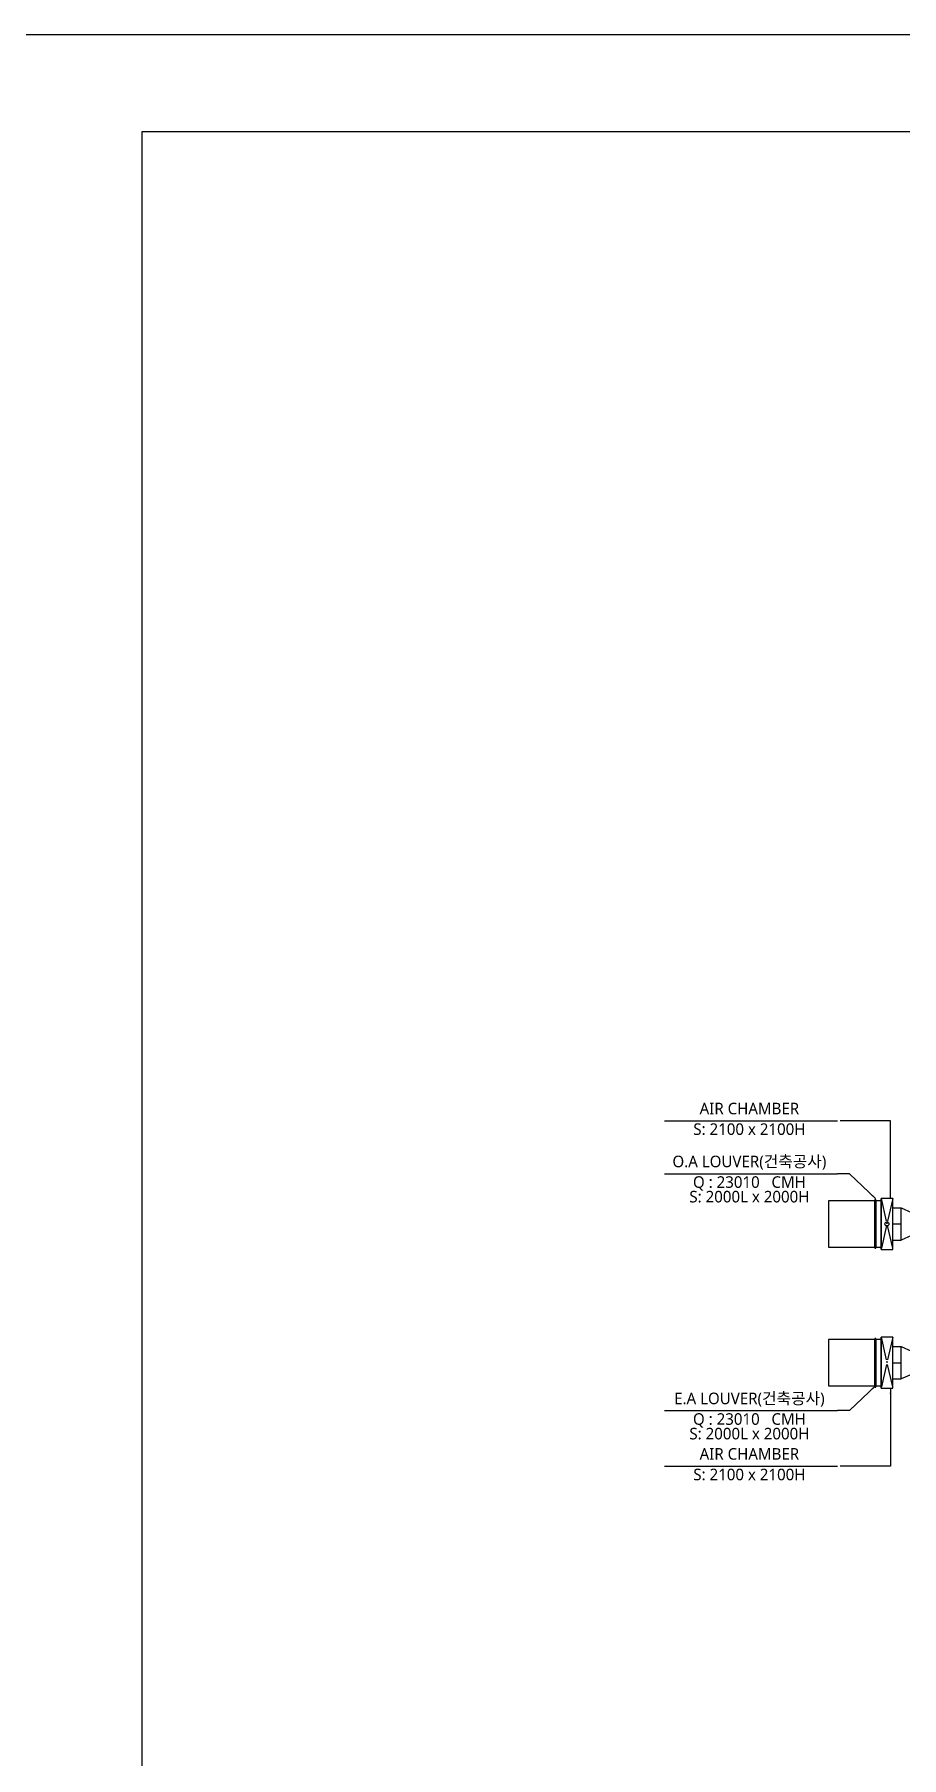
# Model space of a CAD drawing. Header units: millimetres. Extents: x 61566 to 667441, y 0 to 118800.
# Drawn here: x 341050 to 378534, y 44341 to 118800 of the extents above; entities that cross this region are included whole.
import ezdxf
from ezdxf.enums import TextEntityAlignment as Align

# ---------------------------------------------------------------- set-up
doc = ezdxf.new("R2010")
doc.units = ezdxf.units.MM
doc.header["$LTSCALE"] = 200
doc.linetypes.add('CEN6', pattern=[12, 10, -0.75, 0.5, -0.75])
doc.layers.get('DEFPOINTS').update_dxf_attribs({"color": 137})
for name, color, linetype in [('1 EA', 3, 'Continuous'), ('1 OA', 4, 'Continuous'), ('TE', 2, 'Continuous'), ('WALL-D', 3, 'Continuous')]:
    doc.layers.add(name, color=color, linetype=linetype)
doc.styles.add('GHS_DIM', font='romans.shx', dxfattribs={"width": 0.7, "bigfont": 'ghs.shx'})
doc.styles.add('SUNJIN', font='malgun.ttf')
doc.dimstyles.new('LEADER50', dxfattribs={"dimscale": 0, "dimtxt": 100, "dimasz": 100, "dimexe": 50, "dimexo": 50, "dimgap": 40, "dimtad": 1, "dimdec": 0, "dimdsep": 46, "dimtxsty": 'GHS_DIM', "dimcen": 2.5, "dimclrd": 1, "dimclre": 1, "dimclrt": 2, "dimadec": 0, "dimazin": 0, "dimtfac": 1, "dimtdec": 0, "dimtofl": 0, "dimtmove": 0, "dimatfit": 3, "dimfxl": 30, "dimtvp": 1, "dimtolj": 1, "dimtzin": 0, "dimarcsym": 0})

# ---------------------------------------------------------------- blocks, each defined once
blk = doc.blocks.new('sheet-line')
at = {"layer": 'DEFPOINTS'}
blk.add_lwpolyline([(168200, -356400), (0, -356400), (0, -237600), (168200, -237600)], close=True, dxfattribs=at)

msp = doc.modelspace()

# ---------------------------------------------------------------- linework, layer by layer
at = {"layer": '1 EA'}
for p, q in [((378150, 62100), (378517.4, 62100)), ((378150, 60700), (378517.4, 60700))]:
    msp.add_line(p, q, dxfattribs=at)
at = {"layer": '1 EA', "color": 1, "linetype": 'CEN6', "ltscale": 0.8}
msp.add_line((378150, 61400), (378517.4, 61400), dxfattribs=at)
at = {"layer": '1 EA', "color": 2}
for points in [[(377373.8, 62450), (377373.8, 60350), (377423.8, 60350), (377423.8, 62450)], [(377650, 62500), (377650, 60300), (378150, 60300), (378150, 62500)]]:
    msp.add_lwpolyline(points, close=True, dxfattribs=at)
at = {"layer": '1 EA'}
msp.add_lwpolyline([(377423.8, 62400), (377423.8, 60400), (377650, 60400), (377650, 62400), (377423.8, 62400)], dxfattribs=at)
at = {"layer": '1 EA', "color": 1, "linetype": 'CEN6', "ltscale": 0.5}
msp.add_lwpolyline([(377650, 60300), (377650, 62500), (378150, 60300), (378150, 62500), (377650, 60300)], dxfattribs=at)
at = {"layer": '1 EA'}
msp.add_lwpolyline([(378964.1, 61899.9), (378964.1, 60899.9), (378517.4, 60700), (378517.4, 62100)], close=True, dxfattribs=at)
at = {"layer": '1 OA'}
for p, q in [((378150, 68100), (378517.4, 68100)), ((378150, 66700), (378517.4, 66700))]:
    msp.add_line(p, q, dxfattribs=at)
at = {"layer": '1 OA', "color": 1, "linetype": 'CEN6', "ltscale": 0.8}
msp.add_line((378150, 67400), (378517.4, 67400), dxfattribs=at)
at = {"layer": '1 OA', "color": 2}
for points in [[(377373.8, 68450), (377373.8, 66350), (377423.8, 66350), (377423.8, 68450)], [(377650, 68500), (377650, 66300), (378150, 66300), (378150, 68500)]]:
    msp.add_lwpolyline(points, close=True, dxfattribs=at)
at = {"layer": '1 OA'}
msp.add_lwpolyline([(377423.8, 68400), (377423.8, 66400), (377650, 66400), (377650, 68400), (377423.8, 68400)], dxfattribs=at)
at = {"layer": '1 OA', "color": 1, "linetype": 'CEN6', "ltscale": 0.5}
msp.add_lwpolyline([(377650, 66300), (377650, 68500), (378150, 66300), (378150, 68500), (377650, 66300)], dxfattribs=at)
at = {"layer": '1 OA'}
msp.add_lwpolyline([(378964.1, 67899.9), (378964.1, 66899.9), (378517.4, 66700), (378517.4, 68100)], close=True, dxfattribs=at)
msp.add_circle((377900, 67400), 86.7, dxfattribs=at)
at = {"layer": 'DEFPOINTS'}
msp.add_lwpolyline([(345700, 114600), (483100, 114600), (483100, 4200), (345700, 4200)], close=True, dxfattribs=at)
msp.add_lwpolyline([(345700, 114600), (483100, 114600), (483100, 4200), (345700, 4200)], close=True, dxfattribs=at)
for points in [[(375373.8, 68400), (375373.8, 66400), (377373.8, 66400), (377373.8, 68400), (375373.8, 68400)], [(375373.8, 62400), (375373.8, 60400), (377373.8, 60400), (377373.8, 62400), (375373.8, 62400)]]:
    msp.add_lwpolyline(points, dxfattribs=at)
at = {"layer": 'TE', "color": 2}
for p, q in [((368288.3, 71857.9), (375770.7, 71857.9)), ((368288.3, 69571.1), (375770.7, 69571.1)), ((368288.3, 59331.4), (375770.7, 59331.4)), ((368288.3, 56934), (375770.7, 56934))]:
    msp.add_line(p, q, dxfattribs=at)

# ---------------------------------------------------------------- block references
at = {"layer": 'WALL-D'}
msp.add_blockref('sheet-line', (336400, 356400), dxfattribs=at)
msp.add_blockref('sheet-line', (336400, 356400), dxfattribs=at)

# ---------------------------------------------------------------- texts
at = {"layer": 'TE', "color": 2, "style": 'SUNJIN'}
for s, p in [('AIR CHAMBER', (371956.1, 72386)), ('S: 2100 x 2100H', (371956.1, 71496)), ('O.A LOUVER(건축공사)', (371956.1, 70099.2)), ('Q : 23010   CMH', (371956.1, 69209.3)), ('S: 2000L x 2000H', (371956.1, 68578.4)), ('E.A LOUVER(건축공사)', (371956.1, 59859.5)), ('Q : 23010   CMH', (371956.1, 58969.6)), ('S: 2000L x 2000H', (371956.1, 58338.7)), ('AIR CHAMBER', (371956.1, 57462.2)), ('S: 2100 x 2100H', (371956.1, 56572.2))]:
    msp.add_text(s, height=500, dxfattribs=at).set_placement(p, align=Align.MIDDLE_CENTER)

# ---------------------------------------------------------------- leaders
at = {"color": 30}
for points in [[(378051.8, 68532.7), (378051.8, 71857.9), (375880.4, 71857.9)], [(377401.5, 68496.1), (376284.3, 69571.1), (375770.7, 69571.1)], [(377401.5, 60406.4), (376284.3, 59331.4), (375770.7, 59331.4)], [(378051.8, 60259.2), (378051.8, 56934), (375880.4, 56934)]]:
    msp.add_leader(points, dimstyle='LEADER50', override={"dimscale": 1, "dimasz": 200, "dimtad": 0, "dimfxl": 0.0625}, dxfattribs=at)

doc.saveas('drawing.dxf')
